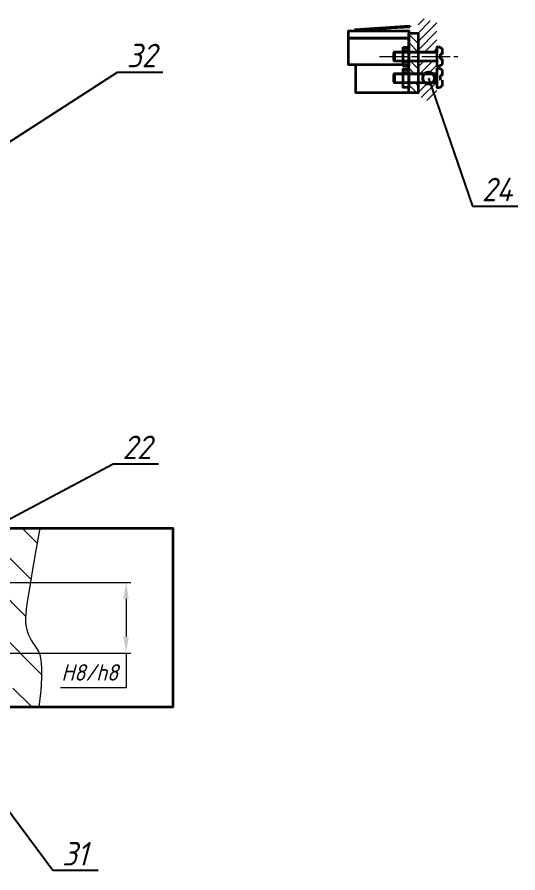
# Model space of a CAD drawing. Header units: millimetres. Extents: x -1043 to 2000, y -1356 to 1302.
# Drawn here: x 539.6 to 645.9, y 244.4 to 426.2 of the extents above; entities that cross this region are included whole.
import ezdxf
from ezdxf import colors
from ezdxf.entities.mleader import LeaderData, LeaderLine
from ezdxf.math import Vec2, Vec3

# ---------------------------------------------------------------- set-up
doc = ezdxf.new("R2010")
doc.units = ezdxf.units.MM
doc.linetypes.add('AM_ISO08W050', pattern=[18, 12, -1.5, 3, -1.5])
doc.linetypes.add('AM_ISO08W050x2', pattern=[9, 6, -0.75, 1.5, -0.75])
doc.layers.get('0').update_dxf_attribs({"lineweight": 80})
for name, color, linetype, lineweight in [('AM_0', 7, 'Continuous', 35), ('AM_4', 3, 'Continuous', 15), ('AM_5', 3, 'Continuous', 15), ('AM_7', 4, 'AM_ISO08W050', 15), ('AM_8', 1, 'Continuous', 15), ('основные', 7, 'Continuous', 35)]:
    doc.layers.add(name, color=color, linetype=linetype, lineweight=lineweight)
doc.styles.get("Standard").update_dxf_attribs({"font": 'geniso.shx', "oblique": 15})
doc.dimstyles.new('AM_GOST$0', dxfattribs={"dimtxt": 3.5, "dimasz": 3.5, "dimexe": 1, "dimexo": 1, "dimgap": 1.5, "dimtad": 1, "dimtoh": 1, "dimtxsty": 'Standard', "dimcen": 0, "dimclrd": 256, "dimclre": 256, "dimclrt": 2, "dimadec": 0, "dimazin": 2, "dimtp": 0.1, "dimtm": 0.1, "dimtfac": 0.71, "dimtmove": 0, "dimatfit": 3, "dimfxl": 1, "dimtolj": 1, "dimlwd": -1, "dimlwe": -1, "dimarcsym": 1})
pattern_1 = [(45, (369.5202, -17.4899), (-0.8980256, 0.8980256), [])]
pattern_2 = [(45, (369.52025, -17.4899), (-0.21213203, 0.21213203), [])]

# ---------------------------------------------------------------- blocks, each defined once
blk = doc.blocks.new('GENZOON8270P5')
at = {"layer": 'AM_8'}
h = blk.add_hatch(dxfattribs=at)
h.set_pattern_fill('ANSI31', color=256, angle=270)
h.set_pattern_definition([(315, (-294.718, 1469.2134), (2.245064, 2.245064), [])])
h.paths.add_polyline_path([(72.481, -6.189), (72.934, -6.973), (72.481, -7.756), (66.881, -7.756), (66.881, -8.973), (75.681, -8.973), (75.877, -7.202), (75.967, -5.814), (75.966, -4.753), (75.892, -3.962), (75.762, -3.387), (75.593, -2.972), (75.402, -2.66), (75.207, -2.396), (75.022, -2.134), (74.851, -1.861), (74.697, -1.576), (74.563, -1.277), (74.45, -0.961), (74.36, -0.625), (74.296, -0.268), (74.26, 0.113), (74.255, 0.531), (74.288, 1.044), (74.369, 1.723), (74.504, 2.636), (74.702, 3.854), (74.971, 5.445), (75.32, 7.48), (75.757, 10.027), (66.881, 10.027), (66.881, 8.811), (72.481, 8.811), (72.934, 8.027), (72.481, 7.244), (69.095, 7.244), (68.881, 7.027), (66.881, 7.027), (66.881, -5.973), (68.881, -5.973), (69.095, -6.189)])
at = {"layer": 'AM_4'}
blk.add_lwpolyline([(75.757, 10.027), (75.32, 7.48), (74.971, 5.445), (74.702, 3.854), (74.504, 2.636), (74.369, 1.723), (74.288, 1.044), (74.255, 0.531), (74.26, 0.113), (74.296, -0.268), (74.36, -0.625), (74.45, -0.961), (74.563, -1.277), (74.697, -1.576), (74.851, -1.861), (75.022, -2.134), (75.207, -2.396), (75.402, -2.66), (75.593, -2.972), (75.762, -3.387), (75.892, -3.962), (75.966, -4.753), (75.967, -5.814), (75.877, -7.202), (75.681, -8.973)], dxfattribs=at)
at = {"layer": 'основные'}
blk.add_lwpolyline([(66.881, 8.811), (66.881, 10.027), (89.881, 10.027), (89.881, -8.973), (66.881, -8.973), (66.881, 7.244)], dxfattribs=at)
blk = doc.blocks.new('*D69')
at = {"layer": 'AM_5', "linetype": 'ByBlock', "transparency": 16777216}
for p, q in [((527.66, 306.07), (563.75, 306.07)), ((562.75, 302.57), (562.75, 294.57)), ((527.66, 291.07), (563.75, 291.07)), ((562.75, 291.07), (562.75, 283.7)), ((562.75, 283.7), (548.85, 283.7))]:
    blk.add_line(p, q, dxfattribs=at)
at = {"layer": 'AM_5', "transparency": 16777216}
for points in [[(562.16, 302.57), (563.33, 302.57), (562.75, 306.07)], [(562.16, 294.57), (563.33, 294.57), (562.75, 291.07)]]:
    blk.add_solid(points, dxfattribs=at)
at = {"layer": 'Defpoints', "color": 0, "transparency": 16777216}
for p in [(526.66, 306.07), (526.66, 291.07), (562.75, 291.07)]:
    blk.add_point(p, dxfattribs=at)
at = {"layer": 'AM_5', "color": 2, "transparency": 16777216, "insert": (555.05, 286.95), "char_height": 3.5, "attachment_point": 5}
blk.add_mtext('\\A1;H8/h8', dxfattribs=at)
blk = doc.blocks.new('_DotSmall')
at = {"color": 0, "linetype": 'ByBlock', "const_width": 0.5}
blk.add_lwpolyline([(-0.0625, 0, 1), (0.0625, 0, 1)], format="xyb", close=True, dxfattribs=at)

msp = doc.modelspace()

# ---------------------------------------------------------------- hatches: boundary and pattern name
at = {"layer": 'AM_8'}
h = msp.add_hatch(dxfattribs=at)
h.set_pattern_fill('ANSI31', color=256, scale=0.4, style=0)
h.set_pattern_definition(pattern_1)
h.paths.add_polyline_path([(628.764, 424.933), (628.005, 425.197), (627.024, 425.403), (626.174, 425.761), (625.338, 426.024), (624.764, 426.157), (624.764, 418.788), (628.764, 418.788)])
h.paths.add_polyline_path([(628.116, 408.549), (628.764, 408.906), (628.764, 410.464), (628.764, 412.197), (624.764, 412.197), (624.764, 411.233), (624.764, 410.069), (624.764, 409.643), (624.981, 409.272), (626.849, 408.352)])
h = msp.add_hatch(dxfattribs=at)
h.set_pattern_fill('ANSI31', color=256, scale=0.4, angle=90, style=0)
h.set_pattern_definition([(135, (369.5202, -17.4899), (-0.8980256, -0.8980256), [])])
h.paths.add_polyline_path([(624.764, 422.758), (622.764, 422.758), (622.764, 418.788), (624.764, 418.788)])
h.paths.add_polyline_path([(624.764, 416.788), (622.764, 416.788), (622.764, 414.197), (624.764, 414.197)])
h.paths.add_polyline_path([(622.764, 410.069), (624.764, 410.069), (624.764, 412.197), (622.764, 412.197), (622.764, 411.233)])
h = msp.add_hatch(dxfattribs=at)
h.set_pattern_fill('_U', color=256, scale=0.3, angle=45, style=0, pattern_type=0)
h.set_pattern_definition(pattern_2)
h.paths.add_polyline_path([(621.564, 418.788), (622.764, 418.788), (622.764, 419.788), (621.564, 419.788)])
h = msp.add_hatch(dxfattribs=at)
h.set_pattern_fill('_U', color=256, scale=0.3, angle=45, style=0, pattern_type=0)
h.set_pattern_definition(pattern_2)
h.paths.add_polyline_path([(622.764, 416.054), (622.764, 416.788), (621.564, 416.788), (621.564, 415.788), (622.764, 415.788)])
h = msp.add_hatch(dxfattribs=at)
h.set_pattern_fill('ANSI31', color=256, scale=0.4, style=0)
h.set_pattern_definition(pattern_1)
h.paths.add_polyline_path([(628.764, 415.233), (628.764, 416.788), (624.764, 416.788), (624.764, 414.197), (628.764, 414.197)])
h = msp.add_hatch(dxfattribs=at)
h.set_pattern_fill('_U', color=256, scale=0.3, angle=45, style=0, pattern_type=0)
h.set_pattern_definition(pattern_2)
h.paths.add_polyline_path([(621.564, 415.233), (621.564, 414.197), (622.764, 414.197), (622.764, 415.233)])

# ---------------------------------------------------------------- linework, layer by layer
at = {"layer": 'AM_4'}
for p, q in [((619.576, 418.571), (628.764, 418.571)), ((619.576, 417.004), (628.764, 417.004)), ((619.576, 413.98), (628.764, 413.98))]:
    msp.add_line(p, q, dxfattribs=at)
at = {"layer": 'AM_7', "linetype": 'AM_ISO08W050x2'}
msp.add_line((616.576, 417.788), (633.195, 417.788), dxfattribs=at)
at = {"layer": 'основные'}
for p, q in [((611.284, 423.538), (623.001, 424.331)), ((623.001, 424.331), (623.024, 424.128)), ((629.964, 418.288), (629.464, 418.288)), ((629.464, 418.288), (629.464, 417.288)), ((629.464, 417.288), (629.964, 417.288)), ((629.964, 413.733), (629.464, 413.733)), ((629.464, 413.733), (629.464, 412.733))]:
    msp.add_line(p, q, dxfattribs=at)
for points in [[(611.365, 423.278), (611.365, 423.278), (618.976, 423.895), (623.024, 424.128)], [(621.564, 416.054), (609.964, 416.054), (609.964, 423.278), (622.764, 423.278), (622.764, 416.054)], [(622.764, 423.278), (622.712, 410.069), (611.523, 410.069), (611.523, 416.054)], [(621.564, 416.054), (609.964, 416.054), (609.964, 421.653), (622.764, 421.653), (622.764, 416.054)], [(628.764, 416.788), (619.764, 416.788), (619.576, 417.004), (619.576, 418.571), (619.764, 418.788), (619.764, 416.788), (619.764, 418.788), (628.764, 418.788)], [(628.764, 412.197), (619.764, 412.197), (619.576, 412.413), (619.576, 413.98), (619.764, 414.197), (619.764, 412.197), (619.764, 414.197), (628.764, 414.197)]]:
    msp.add_lwpolyline(points, dxfattribs=at)
for points in [[(609.964, 423.278), (622.764, 423.278), (622.764, 421.653), (609.964, 421.653)], [(622.764, 422.758), (624.764, 422.758), (624.764, 410.069), (622.764, 410.069)], [(621.564, 419.788), (622.764, 419.788), (622.764, 415.788), (621.564, 415.788)], [(621.564, 415.233), (622.764, 415.233), (622.764, 411.233), (621.564, 411.233)]]:
    msp.add_lwpolyline(points, close=True, dxfattribs=at)
for points in [[(629.964, 418.288), (629.964, 418.988, 0.4142136), (629.164, 419.788), (628.764, 419.788), (628.764, 415.788), (629.164, 415.788, 0.4142136), (629.964, 416.588), (629.964, 417.288)], [(629.964, 413.733), (629.964, 414.433, 0.4142136), (629.164, 415.233), (628.764, 415.233), (628.764, 411.233), (629.164, 411.233, 0.4142136), (629.964, 412.033), (629.964, 412.733)]]:
    msp.add_lwpolyline(points, format="xyb", dxfattribs=at)

# ---------------------------------------------------------------- block references
at = {"layer": 'AM_0', "xscale": 2, "yscale": 2, "zscale": 2}
msp.add_blockref('GENZOON8270P5', (392.894, 297.513), dxfattribs=at)

# ---------------------------------------------------------------- dimensions: what is measured, and where the dimension line sits
at = {"layer": 'AM_5'}
dim = msp.add_linear_dim(base=(562.747, 291.068), p1=(526.657, 306.068), p2=(526.657, 291.068), angle=90, text='H8/h8', dimstyle='AM_GOST$0', override={"dimpost": '', "dimtdec": 3}, dxfattribs=at)
dim.commit()
dim.dimension.update_dxf_attribs({"geometry": '*D69', "text_midpoint": (555.05, 283.697), "dimtype": 160})

# ---------------------------------------------------------------- leaders
at = {"layer": 'AM_4'}
ml = msp.add_multileader_mtext('Standard', dxfattribs=at)
ml.set_content('32', color=256)
ml.set_leader_properties()
ml.set_arrow_properties(name='DOTSMALL')
ml.build(insert=Vec2(0, 0))
ml.multileader.update_dxf_attribs({"text_left_attachment_type": 6, "text_right_attachment_type": 6, "dogleg_length": 0, "arrow_head_size": 5})
ctx = ml.context
ctx.base_point, ctx.char_height, ctx.arrow_head_size, ctx.plane_origin = Vec3(560.905, 414.497), 5, 5, Vec3(521.26, 388.829)
ctx.left_attachment, ctx.right_attachment = 6, 6
notes = []
notes.append((ctx, [(0, (1, 1, 0), (560.905, 414.497), (1, 0), 0, [(0, [(521.26, 388.829)], 0, [])])]))
ctx.mtext.insert, ctx.mtext.flow_direction = Vec3(562.905, 420.497), 5
ml = msp.add_multileader_mtext('Standard', dxfattribs=at)
ml.set_content('24', color=256)
ml.set_leader_properties()
ml.set_arrow_properties(name='DOTSMALL')
ml.build(insert=Vec2(0, 0))
ml.multileader.update_dxf_attribs({"text_left_attachment_type": 6, "text_right_attachment_type": 6, "dogleg_length": 0, "arrow_head_size": 5})
ctx = ml.context
ctx.base_point, ctx.char_height, ctx.arrow_head_size, ctx.plane_origin = Vec3(636.29, 386.027), 5, 5, Vec3(626.982, 413.197)
ctx.left_attachment, ctx.right_attachment = 6, 6
notes.append((ctx, [(0, (1, 1, 0), (636.29, 386.027), (1, 0), 0, [(0, [(626.982, 413.197)], 0, [])])]))
ctx.mtext.insert, ctx.mtext.flow_direction = Vec3(638.29, 392.027), 5
ml = msp.add_multileader_mtext('Standard', dxfattribs=at)
ml.set_content('22', color=256)
ml.set_leader_properties()
ml.set_arrow_properties(name='DOTSMALL')
ml.build(insert=Vec2(0, 0))
ml.multileader.update_dxf_attribs({"text_left_attachment_type": 6, "text_right_attachment_type": 6, "dogleg_length": 0, "arrow_head_size": 5})
ctx = ml.context
ctx.base_point, ctx.char_height, ctx.arrow_head_size, ctx.plane_origin = Vec3(559.982, 331.267), 5, 5, Vec3(526.657, 313.538)
ctx.left_attachment, ctx.right_attachment = 6, 6
notes.append((ctx, [(0, (1, 1, 0), (559.982, 331.267), (1, 0), 0, [(0, [(526.657, 313.538)], 0, [])])]))
ctx.mtext.insert, ctx.mtext.flow_direction = Vec3(561.982, 337.267), 5
ml = msp.add_multileader_mtext('Standard', dxfattribs=at)
ml.set_content('31', color=256)
ml.set_leader_properties()
ml.set_arrow_properties(name='DOTSMALL')
ml.build(insert=Vec2(0, 0))
ml.multileader.update_dxf_attribs({"text_left_attachment_type": 6, "text_right_attachment_type": 6, "dogleg_length": 0, "arrow_head_size": 5})
ctx = ml.context
ctx.base_point, ctx.char_height, ctx.arrow_head_size, ctx.plane_origin = Vec3(547.185, 244.934), 5, 5, Vec3(740.811, 419.265)
ctx.left_attachment, ctx.right_attachment = 6, 6
notes.append((ctx, [(1, (1, 1, 0), (547.185, 244.934), (1, 0), 0, [(0, [(515.553, 287.597)], 0, [])])]))
ctx.mtext.insert, ctx.mtext.flow_direction = Vec3(549.185, 250.934), 5
for ctx, leaders in notes:
    for number, flags, end, landing, length, lines in leaders:
        leader = LeaderData()
        leader.index, (leader.has_last_leader_line, leader.has_dogleg_vector, leader.attachment_direction) = number, flags
        leader.last_leader_point, leader.dogleg_vector, leader.dogleg_length = Vec3(end), Vec3(landing), length
        for number, points, colour, breaks in lines:
            line = LeaderLine()
            line.index, line.vertices, line.color, line.breaks = number, Vec3.list(points), colors.encode_raw_color(colour), breaks
            leader.lines.append(line)
        ctx.leaders.append(leader)

doc.saveas('drawing.dxf')
